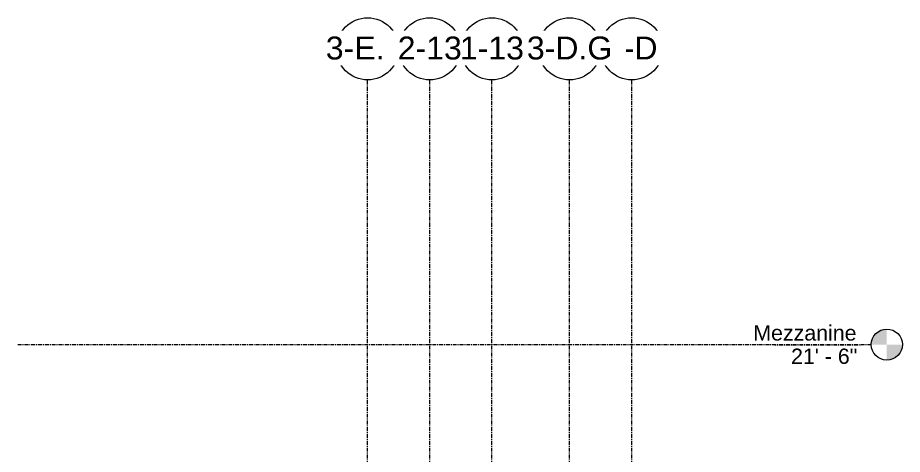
# Model space of a CAD drawing. Header units: inches. Extents: x -22111 to -21582, y -54 to 300.
# Drawn here: x -21886.2 to -21772.3, y 243.9 to 300.1 of the extents above; entities that cross this region are included whole.
import ezdxf

# ---------------------------------------------------------------- set-up
doc = ezdxf.new("R2010")
doc.units = ezdxf.units.IN
doc.header["$MEASUREMENT"] = 0
doc.linetypes.add('Grid Line 1_2_', pattern=[0.875, 0.5, -0.125, 0.125, -0.125])
for name, color, linetype, lineweight in [('A-FLOR-LEVL', 51, 'Continuous', 9), ('S-GRID', 1, 'Continuous', 9), ('S-GRID-IDEN', 1, 'Continuous', 9)]:
    doc.layers.add(name, color=color, linetype=linetype, lineweight=lineweight)
doc.styles.add('Arial', font='arial.ttf', dxfattribs={"height": 1.967066})
doc.styles.add('Arial_2', font='arial.ttf', dxfattribs={"height": 2.950599})

# ---------------------------------------------------------------- blocks, each defined once
blk = doc.blocks.new('Level - Level Head - Circle-15001-Section 8 - Callout 2')
at = {"layer": 'A-FLOR-LEVL'}
h = blk.add_hatch(color=256, dxfattribs=at)
edge = h.paths.add_edge_path(flags=0)
edge.add_line((-22740.56, 0), (-22742.56, 0))
edge.add_arc((-22740.56, 0), 2, 90, 180, ccw=False)
edge.add_line((-22740.56, 2), (-22740.56, 0))
h = blk.add_hatch(color=256, dxfattribs=at)
edge = h.paths.add_edge_path(flags=0)
edge.add_line((-22740.56, -2), (-22740.56, 0))
edge.add_line((-22740.56, 0), (-22738.56, 0))
edge.add_arc((-22740.56, 0), 2, 270, 360, ccw=False)
blk.add_circle((-22740.56, 0), 2, dxfattribs=at)
blk = doc.blocks.new('Grid - Grid Head - Circle-14747-Section 8 - Callout 2')
at = {"layer": 'S-GRID-IDEN'}
blk.add_circle((-22807.39, 296.06), 4, dxfattribs=at)

msp = doc.modelspace()

# ---------------------------------------------------------------- linework, layer by layer
at = {"layer": 'S-GRID', "linetype": 'Grid Line 1_2_'}
for p, q in [((-21841.16244, -50.64535), (-21841.16244, 292.06462)), ((-21833.16244, -50.64535), (-21833.16244, 292.06462)), ((-21833.16244, -50.64535), (-21833.16244, 292.06462)), ((-21825.16244, -50.64535), (-21825.16244, 292.06462)), ((-21815.16244, -50.64535), (-21815.16244, 292.06462)), ((-21815.16244, -50.64535), (-21815.16244, 292.06462)), ((-21807.16244, -50.64535), (-21807.16244, 292.06462))]:
    msp.add_line(p, q, dxfattribs=at)

# ---------------------------------------------------------------- block references
at = {"layer": 'A-FLOR-LEVL'}
msp.add_blockref('Level - Level Head - Circle-15001-Section 8 - Callout 2', (966.22778, 258), dxfattribs=at)
at = {"layer": 'S-GRID-IDEN'}
msp.add_blockref('Grid - Grid Head - Circle-14747-Section 8 - Callout 2', (966.22778, 0), dxfattribs=at)

# ---------------------------------------------------------------- texts
at = {"layer": 'A-FLOR-LEVL', "insert": (-21778.22803, 260.48644), "char_height": 1.967066, "width": 15.816, "attachment_point": 3, "line_spacing_factor": 0.938532, "style": 'Arial', "bg_fill": 3, "box_fill_scale": 1.25, "bg_fill_color": 0, "bg_fill_transparency": 0}
msp.add_mtext('Mezzanine', dxfattribs=at)

# ---------------------------------------------------------------- next in the draw order: texts
at = {"layer": 'A-FLOR-LEVL', "insert": (-21778.13003, 257.48123), "char_height": 1.967066, "width": 10.152, "attachment_point": 3, "line_spacing_factor": 0.938532, "style": 'Arial', "bg_fill": 3, "box_fill_scale": 1.25, "bg_fill_color": 0, "bg_fill_transparency": 0}
msp.add_mtext('21\' - 6"', dxfattribs=at)
at = {"layer": 'S-GRID-IDEN', "insert": (-21841.16321, 297.63743), "char_height": 2.950599, "width": 12.816, "attachment_point": 2, "line_spacing_factor": 0.938532, "style": 'Arial_2', "bg_fill": 3, "box_fill_scale": 1.25, "bg_fill_color": 0, "bg_fill_transparency": 0}
msp.add_mtext('3-E.G', dxfattribs=at)

# ---------------------------------------------------------------- next in the draw order: linework, layer by layer
at = {"layer": 'A-FLOR-LEVL', "linetype": 'Grid Line 1_2_'}
msp.add_line((-21886.20132, 258), (-21776.33633, 258), dxfattribs=at)

# ---------------------------------------------------------------- next in the draw order: block references
at = {"layer": 'S-GRID-IDEN'}
msp.add_blockref('Grid - Grid Head - Circle-14747-Section 8 - Callout 2', (974.22778, 0), dxfattribs=at)

# ---------------------------------------------------------------- next in the draw order: texts
at = {"layer": 'S-GRID-IDEN', "insert": (-21833.16321, 297.63743), "char_height": 2.950599, "width": 7.632, "attachment_point": 2, "line_spacing_factor": 0.938532, "style": 'Arial_2', "bg_fill": 3, "box_fill_scale": 1.25, "bg_fill_color": 0, "bg_fill_transparency": 0}
msp.add_mtext('3-E', dxfattribs=at)

# ---------------------------------------------------------------- next in the draw order: block references
at = {"layer": 'S-GRID-IDEN'}
msp.add_blockref('Grid - Grid Head - Circle-14747-Section 8 - Callout 2', (982.22778, 0), dxfattribs=at)

# ---------------------------------------------------------------- next in the draw order: texts
at = {"layer": 'S-GRID-IDEN', "insert": (-21825.16321, 297.63743), "char_height": 2.950599, "width": 9.828, "attachment_point": 2, "line_spacing_factor": 0.938532, "style": 'Arial_2', "bg_fill": 3, "box_fill_scale": 1.25, "bg_fill_color": 0, "bg_fill_transparency": 0}
msp.add_mtext('1-13', dxfattribs=at)

# ---------------------------------------------------------------- next in the draw order: block references
at = {"layer": 'S-GRID-IDEN'}
for p in [(974.22778, 0), (992.22778, 0)]:
    msp.add_blockref('Grid - Grid Head - Circle-14747-Section 8 - Callout 2', p, dxfattribs=at)

# ---------------------------------------------------------------- next in the draw order: texts
at = {"layer": 'S-GRID-IDEN', "char_height": 2.950599, "attachment_point": 2, "line_spacing_factor": 0.938532, "style": 'Arial_2', "bg_fill": 3, "box_fill_scale": 1.25, "bg_fill_color": 0, "bg_fill_transparency": 0}
for s, insert, width in [('2-13', (-21833.16321, 297.63743), 9.828), ('1-13.G', (-21815.16321, 297.63743), 15.012)]:
    msp.add_mtext(s, dxfattribs=dict(at, insert=insert, width=width))

# ---------------------------------------------------------------- next in the draw order: block references
at = {"layer": 'S-GRID-IDEN'}
msp.add_blockref('Grid - Grid Head - Circle-14747-Section 8 - Callout 2', (1000.22778, 0), dxfattribs=at)

# ---------------------------------------------------------------- next in the draw order: texts
at = {"layer": 'S-GRID-IDEN', "insert": (-21807.16321, 297.63743), "char_height": 2.950599, "width": 7.884, "attachment_point": 2, "line_spacing_factor": 0.938532, "style": 'Arial_2', "bg_fill": 3, "box_fill_scale": 1.25, "bg_fill_color": 0, "bg_fill_transparency": 0}
msp.add_mtext('3-D', dxfattribs=at)

# ---------------------------------------------------------------- next in the draw order: block references
at = {"layer": 'S-GRID-IDEN'}
msp.add_blockref('Grid - Grid Head - Circle-14747-Section 8 - Callout 2', (992.22778, 0), dxfattribs=at)

# ---------------------------------------------------------------- next in the draw order: texts
at = {"layer": 'S-GRID-IDEN', "insert": (-21815.16321, 297.63743), "char_height": 2.950599, "width": 13.068, "attachment_point": 2, "line_spacing_factor": 0.938532, "style": 'Arial_2', "bg_fill": 3, "box_fill_scale": 1.25, "bg_fill_color": 0, "bg_fill_transparency": 0}
msp.add_mtext('3-D.G', dxfattribs=at)

doc.saveas('drawing.dxf')
